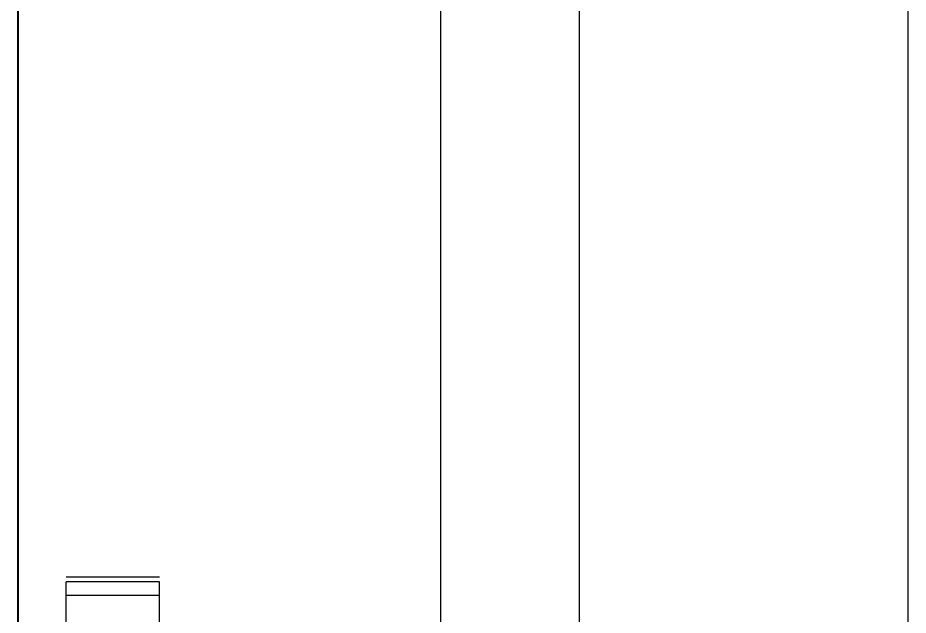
# Model space of a CAD drawing. Extents: x 11992 to 29481, y -6727 to 6811.
# Drawn here: x 12599.61 to 12647.19, y 1310.57 to 1342.51 of the extents above; entities that cross this region are included whole.
import ezdxf

# ---------------------------------------------------------------- set-up
doc = ezdxf.new("R2010")
doc.units = 0
doc.header["$MEASUREMENT"] = 0
doc.layers.get('0').update_dxf_attribs({"color": 8, "linetype": 'CONTINUOUS'})
doc.layers.add('FF-FINISH【完成面】', color=8, linetype='CONTINUOUS')
doc.layers.add('WALL', color=8, linetype='CONTINUOUS')

msp = doc.modelspace()

# ---------------------------------------------------------------- linework, layer by layer
for p, q in [((12599.619, 530.595, 559.574), (12599.628, 2180.596, 559.574)), ((12599.628, 2180.596, 429.574), (12599.619, 530.595, 429.574)), ((12599.628, 2180.596, 429.574), (12599.619, 530.595, 429.574)), ((12599.628, 2180.596, -40.427), (12599.619, 530.595, -40.426)), ((12622.188, 1830.601, -1920.433), (12622.188, 930.6, -1920.433)), ((12622.188, 1830.601, -2370.433), (12622.188, 930.6, -2370.433)), ((12647.188, 944.662, -1920.433), (12647.188, 1816.538, -1920.433)), ((12647.188, 944.662, -2340.433), (12647.188, 1816.538, -2340.433)), ((12607.188, 1312.599, -1740.433), (12602.188, 1312.599, -1740.433)), ((12602.188, 1290.466, -1739.156), (12602.188, 1312.35, -1736.421)), ((12602.188, 1312.35, -1736.421), (12602.188, 1312.35, -1744.444)), ((12607.188, 1312.35, -1736.421), (12602.188, 1312.35, -1736.421)), ((12607.188, 1312.35, -1744.444), (12602.188, 1312.35, -1744.444)), ((12607.188, 1290.242, -1737.97), (12607.188, 1312.35, -1736.421)), ((12607.188, 1290.242, -1737.97), (12607.188, 1312.35, -1744.444)), ((12607.188, 1311.621, -1732.559), (12602.188, 1311.621, -1732.559)), ((12607.188, 1311.621, -1748.307), (12602.188, 1311.621, -1748.307)), ((12602.188, 1290.466, -1741.709), (12602.188, 1311.621, -1748.307)), ((12602.188, 1310.444, -1728.874), (12602.188, 1311.621, -1732.559)), ((12607.188, 1290.242, -1742.896), (12607.188, 1311.621, -1748.307)), ((12607.188, 1289.883, -1736.845), (12607.188, 1311.621, -1732.559))]:
    msp.add_line(p, q)
at = {"layer": 'FF-FINISH【完成面】'}
msp.add_line((12629.609, 2150.547, 0), (12629.609, 560.547), dxfattribs=at)
at = {"layer": 'WALL'}
msp.add_line((12599.609, 530.547), (12599.609, 3030.547), dxfattribs=at)

doc.saveas('drawing.dxf')
